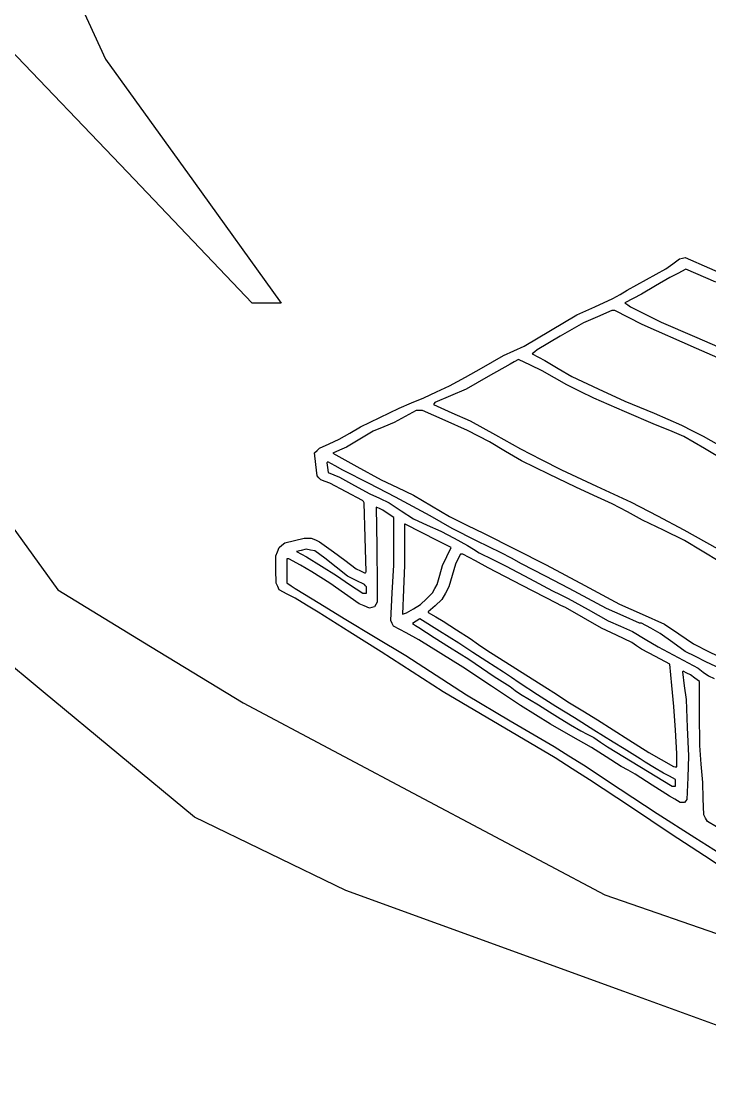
# Model space of a CAD drawing. Extents: x 9 to 136, y 7 to 235.
# Drawn here: x 64.92 to 76.68, y 162.24 to 180.56 of the extents above; entities that cross this region are included whole.
import ezdxf

# ---------------------------------------------------------------- set-up
doc = ezdxf.new("R2010")
doc.units = 0

msp = doc.modelspace()

# ---------------------------------------------------------------- linework, layer by layer
at = {"layer": 'Layer 1'}
for p, q in [((65.694633, 181.35391), (66.360716, 179.91637)), ((66.732535, 177.98068), (64.600437, 180.21724)), ((66.360716, 179.91637), (67.861003, 177.83023)), ((68.864635, 175.74412), (66.732535, 177.98068)), ((67.861003, 177.83023), (69.361289, 175.74412)), ((75.934989, 176.33089), (76.053371, 176.41679)), ((76.053371, 176.41679), (76.171751, 176.50269)), ((76.171751, 176.50269), (76.220351, 176.51399)), ((76.220351, 176.51399), (76.268951, 176.52529)), ((76.268951, 176.52529), (77.232036, 176.09991)), ((75.604872, 176.14818), (75.934989, 176.33089)), ((76.139423, 176.25212), (76.002698, 176.17892)), ((76.276136, 176.32522), (76.139423, 176.25212)), ((76.788616, 176.10079), (76.276136, 176.32522)), ((75.274796, 175.96545), (75.604872, 176.14818)), ((75.760644, 176.03874), (75.51855, 175.89856)), ((76.002698, 176.17892), (75.760644, 176.03874)), ((75.032634, 175.81985), (75.153714, 175.89265)), ((75.153714, 175.89265), (75.274796, 175.96545)), ((75.377614, 175.82296), (75.23669, 175.74736)), ((75.51855, 175.89856), (75.377614, 175.82296)), ((69.112962, 175.74412), (68.864635, 175.74412)), ((69.361289, 175.74412), (69.112962, 175.74412)), ((74.416471, 175.54119), (74.724546, 175.68051)), ((74.724546, 175.68051), (75.032634, 175.81985)), ((75.23669, 175.74736), (75.28529, 175.71236)), ((75.28529, 175.71236), (75.33389, 175.67726)), ((75.33389, 175.67726), (75.594071, 175.54846)), ((73.965328, 175.27322), (74.416471, 175.54119)), ((74.769944, 175.51071), (74.527863, 175.4054)), ((75.012024, 175.61602), (74.769944, 175.51071)), ((75.039554, 175.61619), (75.012024, 175.61602)), ((75.067084, 175.61639), (75.039554, 175.61619)), ((75.299621, 175.49669), (75.067084, 175.61639)), ((75.532185, 175.37712), (75.299621, 175.49669)), ((75.594071, 175.54846), (75.854253, 175.41965)), ((73.514184, 175.00526), (73.965328, 175.27322)), ((74.527863, 175.4054), (74.131753, 175.17532)), ((76.460445, 174.96773), (75.532185, 175.37712)), ((75.854253, 175.41965), (76.423724, 175.1733)), ((74.131753, 175.17532), (73.735642, 174.94523)), ((76.423724, 175.1733), (76.993168, 174.92695)), ((73.162077, 174.84646), (73.338138, 174.92586)), ((73.338138, 174.92586), (73.514184, 175.00526)), ((73.694602, 174.90963), (73.653702, 174.87403)), ((73.735642, 174.94523), (73.694602, 174.90963)), ((77.388703, 174.55836), (76.460445, 174.96773)), ((72.787969, 174.62923), (72.97503, 174.73785)), ((72.97503, 174.73785), (73.162077, 174.84646)), ((73.346535, 174.73715), (73.273365, 174.69775)), ((73.419705, 174.77655), (73.346535, 174.73715)), ((73.62175, 174.68135), (73.419705, 174.77655)), ((73.653702, 174.87403), (73.760746, 174.81883)), ((73.760746, 174.81883), (73.86779, 174.76363)), ((73.86779, 174.76363), (74.097426, 174.627)), ((72.512885, 174.47853), (72.787969, 174.62923)), ((73.273365, 174.69775), (72.899243, 174.48593)), ((73.823753, 174.58645), (73.62175, 174.68135)), ((74.032817, 174.46589), (73.823753, 174.58645)), ((74.097426, 174.627), (74.327088, 174.49038)), ((72.237801, 174.32784), (72.512885, 174.47853)), ((72.899243, 174.48593), (72.525135, 174.2741)), ((74.241894, 174.34533), (74.032817, 174.46589)), ((74.327088, 174.49038), (74.781957, 174.27865)), ((71.797672, 174.125), (72.017723, 174.22642)), ((72.017723, 174.22642), (72.237801, 174.32784)), ((72.525135, 174.2741), (72.256475, 174.15851)), ((74.472542, 174.23017), (74.241894, 174.34533)), ((74.703175, 174.11517), (74.472542, 174.23017)), ((74.781957, 174.27865), (75.23684, 174.06693)), ((71.379545, 173.9488), (71.588595, 174.0369)), ((71.588595, 174.0369), (71.797672, 174.125)), ((71.976979, 174.02565), (71.966169, 174.00855)), ((71.966169, 174.00855), (72.280291, 173.86993)), ((71.987789, 174.04265), (71.976979, 174.02565)), ((72.256475, 174.15851), (71.987789, 174.04265)), ((75.232435, 173.88789), (74.703175, 174.11517)), ((75.23684, 174.06693), (75.487587, 173.96475)), ((71.049454, 173.78796), (71.379545, 173.9488)), ((71.666946, 173.90552), (71.479898, 173.80453)), ((71.723376, 173.90556), (71.666946, 173.90552)), ((71.779806, 173.90559), (71.723376, 173.90556)), ((72.163688, 173.73564), (71.779806, 173.90559)), ((72.280291, 173.86993), (72.59444, 173.73132)), ((75.761694, 173.66065), (75.232435, 173.88789)), ((75.487587, 173.96475), (75.738347, 173.86258)), ((75.738347, 173.86258), (75.971585, 173.75921)), ((70.536123, 173.52114), (70.719337, 173.6271)), ((70.719337, 173.6271), (71.049454, 173.78796)), ((71.113713, 173.62964), (70.934603, 173.55574)), ((71.292824, 173.70354), (71.113713, 173.62964)), ((71.479898, 173.80453), (71.292824, 173.70354)), ((72.547542, 173.56571), (72.163688, 173.73564)), ((72.59444, 173.73132), (73.022812, 173.49139)), ((76.003086, 173.56275), (75.761694, 173.66065)), ((75.971585, 173.75921), (76.204811, 173.65585)), ((76.204811, 173.65585), (76.389713, 173.56095)), ((70.352896, 173.41518), (70.536123, 173.52114)), ((70.934603, 173.55574), (70.706345, 173.41912)), ((72.734589, 173.46741), (72.547542, 173.56571)), ((72.921651, 173.36921), (72.734589, 173.46741)), ((73.022812, 173.49139), (73.45117, 173.25145)), ((76.244478, 173.46475), (76.003086, 173.56275)), ((76.596598, 173.25574), (76.244478, 173.46475)), ((76.389713, 173.56095), (76.5746, 173.46605)), ((76.5746, 173.46605), (76.926706, 173.27118)), ((69.974356, 173.22318), (70.015126, 173.26348)), ((70.015126, 173.26348), (70.184004, 173.33948)), ((70.184004, 173.33948), (70.352896, 173.41518)), ((70.4781, 173.28235), (70.360664, 173.22935)), ((70.706345, 173.41912), (70.4781, 173.28235)), ((73.196749, 173.20748), (72.921651, 173.36921)), ((69.933586, 173.18278), (69.974356, 173.22318)), ((69.954636, 172.98562), (69.933586, 173.18278)), ((70.360664, 173.22935), (70.243227, 173.17625)), ((70.243227, 173.17625), (70.656995, 172.94929)), ((73.471832, 173.04575), (73.196749, 173.20748)), ((73.45117, 173.25145), (73.803277, 173.07098)), ((76.948691, 173.04676), (76.596598, 173.25574)), ((63.950527, 173.0425), (65.542572, 170.84289)), ((69.975686, 172.7885), (69.954636, 172.98562)), ((70.150253, 173.01947), (70.140853, 173.01047)), ((70.140853, 173.01047), (70.152993, 172.93007)), ((70.159653, 173.02847), (70.150253, 173.01947)), ((70.152993, 172.93007), (70.165133, 172.84967)), ((70.286539, 172.95887), (70.159653, 173.02847)), ((70.413289, 172.88927), (70.286539, 172.95887)), ((70.656995, 172.94929), (71.070761, 172.72231)), ((73.933965, 172.81982), (73.471832, 173.04575)), ((73.803277, 173.07098), (74.155383, 172.8905)), ((70.006336, 172.7553), (69.975686, 172.7885)), ((70.036986, 172.7224), (70.006336, 172.7553)), ((70.114066, 172.6939), (70.036986, 172.7224)), ((70.165133, 172.84967), (70.262053, 172.80757)), ((70.262053, 172.80757), (70.358973, 172.76547)), ((70.358973, 172.76547), (70.617211, 172.62401)), ((70.864432, 172.65835), (70.413289, 172.88927)), ((71.070761, 172.72231), (71.347896, 172.59009)), ((74.396109, 172.59391), (73.933965, 172.81982)), ((74.155383, 172.8905), (74.749569, 172.6145)), ((70.191146, 172.6652), (70.114066, 172.6939)), ((70.472332, 172.51721), (70.191146, 172.6652)), ((70.617211, 172.62401), (70.875462, 172.48255)), ((71.315563, 172.42746), (70.864432, 172.65835)), ((71.347896, 172.59009), (71.625033, 172.45788)), ((74.707342, 172.45358), (74.396109, 172.59391)), ((74.749569, 172.6145), (75.343756, 172.3385)), ((70.753517, 172.36923), (70.472332, 172.51721)), ((70.767427, 172.34903), (70.753517, 172.36923)), ((70.781337, 172.32883), (70.767427, 172.34903)), ((70.875462, 172.48255), (71.040508, 172.40565)), ((71.040508, 172.40565), (71.205553, 172.32875)), ((71.61265, 172.26599), (71.315563, 172.42746)), ((71.625033, 172.45788), (71.931082, 172.27496)), ((75.018603, 172.31327), (74.707342, 172.45358)), ((70.796867, 171.73755), (70.781337, 172.32883)), ((71.042229, 172.22884), (70.984719, 172.25564)), ((70.984719, 172.25564), (70.994119, 171.58346)), ((71.099739, 172.20194), (71.042229, 172.22884)), ((71.193149, 172.14114), (71.099739, 172.20194)), ((71.205553, 172.32875), (71.414616, 172.19127)), ((71.414616, 172.19127), (71.623694, 172.05379)), ((71.909736, 172.10449), (71.61265, 172.26599)), ((71.931082, 172.27496), (72.237159, 172.09205)), ((75.279514, 172.17294), (75.018603, 172.31327)), ((75.54045, 172.03262), (75.279514, 172.17294)), ((75.343756, 172.3385), (75.794887, 172.10396)), ((71.286559, 172.08034), (71.193149, 172.14114)), ((71.287018, 171.6727), (71.286559, 172.08034)), ((71.623694, 172.05379), (71.857405, 171.94902)), ((72.096797, 171.99616), (71.909736, 172.10449)), ((72.283858, 171.88783), (72.096797, 171.99616)), ((72.237159, 172.09205), (72.534327, 171.9466)), ((75.898672, 171.85957), (75.54045, 172.03262)), ((75.794887, 172.10396), (76.246016, 171.86943)), ((71.475398, 171.9616), (71.468698, 171.96161)), ((71.468698, 171.96161), (71.468698, 171.61278)), ((71.482098, 171.96158), (71.475398, 171.9616)), ((71.761988, 171.82055), (71.482098, 171.96158)), ((72.04185, 171.67953), (71.761988, 171.82055)), ((71.857405, 171.94902), (72.091143, 171.84425)), ((72.091143, 171.84425), (72.318848, 171.72212)), ((72.701984, 171.68087), (72.283858, 171.88783)), ((72.534327, 171.9466), (72.831508, 171.80117)), ((72.831508, 171.80117), (73.360605, 171.53441)), ((76.256906, 171.68654), (75.898672, 171.85957)), ((76.246016, 171.86943), (76.63114, 171.65259)), ((69.373954, 171.60376), (69.422824, 171.64456)), ((69.422824, 171.64456), (69.587437, 171.68516)), ((69.587437, 171.68516), (69.752037, 171.72576)), ((69.752037, 171.72576), (69.813997, 171.72576)), ((69.813997, 171.72576), (69.875957, 171.72576)), ((69.875957, 171.72576), (69.946287, 171.69346)), ((69.946287, 171.69346), (70.016607, 171.66106)), ((70.016607, 171.66106), (70.137688, 171.57616)), ((70.812397, 171.14629), (70.796867, 171.73755)), ((71.28749, 171.26504), (71.287018, 171.6727)), ((71.468698, 171.61278), (71.468698, 171.26396)), ((72.155372, 171.62343), (72.04185, 171.67953)), ((72.268894, 171.56733), (72.155372, 171.62343)), ((72.318848, 171.72212), (72.546566, 171.6)), ((73.120112, 171.4739), (72.701984, 171.68087)), ((76.55888, 171.50177), (76.256906, 171.68654)), ((76.63114, 171.65259), (77.016263, 171.43579)), ((69.268944, 171.42106), (69.297014, 171.49206)), ((69.297014, 171.49206), (69.325084, 171.56296)), ((69.325084, 171.56296), (69.373954, 171.60376)), ((69.704554, 171.5161), (69.621944, 171.4986)), ((69.621944, 171.4986), (69.709414, 171.4513)), ((69.787164, 171.5336), (69.704554, 171.5161)), ((69.709414, 171.4513), (69.796884, 171.404)), ((69.861144, 171.5207), (69.787164, 171.5336)), ((69.935114, 171.5078), (69.861144, 171.5207)), ((70.022314, 171.4445), (69.935114, 171.5078)), ((70.109514, 171.3812), (70.022314, 171.4445)), ((70.137688, 171.57616), (70.258768, 171.49126)), ((70.258768, 171.49126), (70.450473, 171.34678)), ((70.994119, 171.58346), (71.003519, 170.91129)), ((72.193434, 171.41154), (72.268894, 171.56733)), ((72.42514, 171.44988), (72.38356, 171.36358)), ((72.44688, 171.44988), (72.42514, 171.44988)), ((72.46861, 171.44988), (72.44688, 171.44988)), ((72.684206, 171.33472), (72.46861, 171.44988)), ((72.546566, 171.6), (72.646326, 171.5365)), ((72.646326, 171.5365), (72.746086, 171.473)), ((72.746086, 171.473), (72.977165, 171.36012)), ((73.296158, 171.3805), (73.120112, 171.4739)), ((73.360605, 171.53441), (73.889689, 171.26761)), ((76.860852, 171.31701), (76.55888, 171.50177)), ((65.292706, 169.09793), (62.70664, 171.24441)), ((69.272944, 171.18902), (69.268944, 171.42106)), ((69.476342, 171.3719), (69.458792, 171.3719)), ((69.458792, 171.3719), (69.458792, 171.16637)), ((69.493892, 171.3719), (69.476342, 171.3719)), ((69.689201, 171.26115), (69.493892, 171.3719)), ((69.884536, 171.15041), (69.689201, 171.26115)), ((69.796884, 171.404), (70.050855, 171.24366)), ((70.050855, 171.24366), (70.304828, 171.08334)), ((70.303702, 171.22796), (70.109514, 171.3812)), ((70.450473, 171.34678), (70.642177, 171.20229)), ((71.26076, 170.78989), (71.28749, 171.26504)), ((71.468698, 171.26396), (71.451288, 170.84393)), ((72.072764, 171.09415), (72.117844, 171.25575)), ((72.117844, 171.25575), (72.193434, 171.41154)), ((72.34198, 171.27728), (72.28474, 171.08366)), ((72.38356, 171.36358), (72.34198, 171.27728)), ((72.899789, 171.21956), (72.684206, 171.33472)), ((72.977165, 171.36012), (73.208231, 171.24723)), ((73.208231, 171.24723), (73.604356, 171.0368)), ((73.472204, 171.2871), (73.296158, 171.3805)), ((73.879343, 171.07655), (73.472204, 171.2871)), ((73.889689, 171.26761), (74.219779, 171.09011)), ((69.275644, 170.95696), (69.272944, 171.18902)), ((69.458792, 171.16637), (69.458792, 170.96091)), ((70.040105, 171.05151), (69.884536, 171.15041)), ((70.497904, 171.07471), (70.303702, 171.22796)), ((70.304828, 171.08334), (70.531089, 170.93294)), ((70.642498, 171.00321), (70.497904, 171.07471)), ((70.642177, 171.20229), (70.719117, 171.16519)), ((70.719117, 171.16519), (70.796197, 171.12829)), ((70.796197, 171.12829), (70.804297, 171.13729)), ((70.804297, 171.13729), (70.812397, 171.14629)), ((72.027544, 170.93256), (72.072764, 171.09415)), ((72.28474, 171.08366), (72.2275, 170.89004)), ((73.482975, 170.91481), (72.899789, 171.21956)), ((74.286456, 170.86601), (73.879343, 171.07655)), ((74.219779, 171.09011), (74.549882, 170.91259)), ((69.302374, 170.89906), (69.275644, 170.95696)), ((69.329104, 170.84116), (69.302374, 170.89906)), ((69.458792, 170.96091), (69.530332, 170.91091)), ((69.530332, 170.91091), (69.601872, 170.86091)), ((70.195688, 170.95261), (70.040105, 171.05151)), ((70.44549, 170.77842), (70.195688, 170.95261)), ((70.531089, 170.93294), (70.757336, 170.78257)), ((70.787107, 170.93171), (70.642498, 171.00321)), ((70.803307, 170.91101), (70.787107, 170.93171)), ((70.819377, 170.89031), (70.803307, 170.91101)), ((70.819715, 170.83631), (70.819377, 170.89031)), ((71.003519, 170.91129), (71.002219, 170.76926)), ((71.986774, 170.86116), (72.027544, 170.93256)), ((72.2275, 170.89004), (72.16891, 170.78199)), ((74.066133, 170.61007), (73.482975, 170.91481)), ((73.604356, 171.0368), (74.000467, 170.82638)), ((74.549882, 170.91259), (74.846969, 170.75521)), ((65.542572, 170.84289), (67.127814, 169.87456)), ((69.463954, 170.76876), (69.329104, 170.84116)), ((69.598802, 170.69636), (69.463954, 170.76876)), ((69.796878, 170.57836), (69.598802, 170.69636)), ((69.601872, 170.86091), (70.019986, 170.60648)), ((70.695319, 170.60424), (70.44549, 170.77842)), ((70.757336, 170.78257), (70.788656, 170.78257)), ((70.788656, 170.78257), (70.820106, 170.78257)), ((70.820106, 170.78257), (70.819715, 170.83631)), ((71.002219, 170.76926), (71.000919, 170.62724)), ((71.23403, 170.31477), (71.26076, 170.78989)), ((71.451288, 170.84393), (71.433878, 170.42393)), ((71.844896, 170.68942), (71.946004, 170.78976)), ((71.946004, 170.78976), (71.986774, 170.86116)), ((72.16891, 170.78199), (72.11019, 170.67381)), ((74.000467, 170.82638), (74.132616, 170.76068)), ((74.132616, 170.76068), (74.264631, 170.69498)), ((74.264631, 170.69498), (74.6088, 170.50339)), ((74.605558, 170.69356), (74.286456, 170.86601)), ((74.846969, 170.75521), (75.144069, 170.59783)), ((69.994927, 170.46036), (69.796878, 170.57836)), ((70.019986, 170.60648), (70.438126, 170.35205)), ((70.782379, 170.56464), (70.695319, 170.60424)), ((70.869439, 170.52504), (70.782379, 170.56464)), ((70.912229, 170.53774), (70.869439, 170.52504)), ((70.954889, 170.55064), (70.912229, 170.53774)), ((70.977969, 170.58894), (70.954889, 170.55064)), ((71.000919, 170.62724), (70.977969, 170.58894)), ((71.505018, 170.44963), (71.624733, 170.51857)), ((71.624733, 170.51857), (71.743788, 170.58907)), ((71.743788, 170.58907), (71.844896, 170.68942)), ((71.993429, 170.56926), (71.876667, 170.46481)), ((72.11019, 170.67381), (71.993429, 170.56926)), ((74.143073, 170.57537), (74.066133, 170.61007)), ((74.220153, 170.54067), (74.143073, 170.57537)), ((74.528241, 170.36277), (74.220153, 170.54067)), ((74.92466, 170.5211), (74.605558, 170.69356)), ((75.204536, 170.39599), (74.92466, 170.5211)), ((75.144069, 170.59783), (75.529179, 170.42474)), ((70.534108, 170.11981), (69.994927, 170.46036)), ((70.438126, 170.35205), (70.965657, 170.03429)), ((71.433878, 170.42393), (71.469378, 170.43683)), ((71.469378, 170.43683), (71.505018, 170.44963)), ((71.733562, 170.34392), (71.669302, 170.30362)), ((72.066459, 170.13552), (71.733562, 170.34392)), ((71.876667, 170.46481), (71.876667, 170.45981)), ((71.876667, 170.45981), (71.876667, 170.45481)), ((71.876667, 170.45481), (72.003148, 170.38021)), ((72.003148, 170.38021), (72.129628, 170.30551)), ((74.83633, 170.18488), (74.528241, 170.36277)), ((74.6088, 170.50339), (74.952969, 170.31181)), ((75.48444, 170.27103), (75.204536, 170.39599)), ((75.529179, 170.42474), (75.914289, 170.25169)), ((71.25873, 170.26657), (71.23403, 170.31477)), ((71.28343, 170.21827), (71.25873, 170.26657)), ((71.499176, 170.10325), (71.28343, 170.21827)), ((71.669302, 170.30362), (71.604912, 170.26322)), ((71.604912, 170.26322), (71.658362, 170.22862)), ((71.658362, 170.22862), (71.711812, 170.19402)), ((71.711812, 170.19402), (71.975909, 170.02635)), ((72.129628, 170.30551), (72.360694, 170.15769)), ((72.360694, 170.15769), (72.591759, 170.00986)), ((75.09535, 170.06291), (74.83633, 170.18488)), ((74.952969, 170.31181), (75.158982, 170.21981)), ((75.158982, 170.21981), (75.364967, 170.12781)), ((75.50253, 170.27103), (75.48444, 170.27103)), ((75.52062, 170.27103), (75.50253, 170.27103)), ((75.680576, 170.18293), (75.52062, 170.27103)), ((75.840546, 170.09483), (75.680576, 170.18293)), ((75.914289, 170.25169), (76.160985, 170.08582)), ((71.073275, 169.77925), (70.534108, 170.11981)), ((70.965657, 170.03429), (71.493189, 169.71653)), ((71.714921, 169.98824), (71.499176, 170.10325)), ((72.089475, 169.75391), (71.714921, 169.98824)), ((71.975909, 170.02635), (72.239978, 169.8587)), ((72.399357, 169.92711), (72.066459, 170.13552)), ((72.591759, 170.00986), (72.734802, 169.90844)), ((75.354398, 169.94092), (75.09535, 170.06291)), ((75.364967, 170.12781), (75.585018, 169.99572)), ((75.585018, 169.99572), (75.805097, 169.86365)), ((76.053685, 169.94191), (75.840546, 170.09483)), ((76.160985, 170.08582), (76.407683, 169.91991)), ((67.127814, 169.87456), (68.713056, 168.90625)), ((71.601414, 169.43867), (71.073275, 169.77925)), ((72.239978, 169.8587), (72.405037, 169.75674)), ((72.63863, 169.77132), (72.399357, 169.92711)), ((72.734802, 169.90844), (72.877858, 169.80712)), ((72.877858, 169.80712), (73.372994, 169.49608)), ((75.436478, 169.88482), (75.354398, 169.94092)), ((75.518688, 169.82872), (75.436478, 169.88482)), ((75.760769, 169.69863), (75.518688, 169.82872)), ((75.805097, 169.86365), (76.146215, 169.68148)), ((76.266812, 169.78898), (76.053685, 169.94191)), ((76.442872, 169.69888), (76.266812, 169.78898)), ((76.407683, 169.91991), (76.678151, 169.78343)), ((76.678151, 169.78343), (76.948605, 169.64679)), ((71.493189, 169.71653), (72.010975, 169.38059)), ((72.464042, 169.51961), (72.089475, 169.75391)), ((72.405037, 169.75674), (72.570081, 169.65467)), ((72.570081, 169.65467), (72.786447, 169.50589)), ((72.877917, 169.61537), (72.63863, 169.77132)), ((73.021269, 169.52557), (72.877917, 169.61537)), ((76.002849, 169.56856), (75.760769, 169.69863)), ((76.146215, 169.68148), (76.487307, 169.49931)), ((76.618919, 169.60878), (76.442872, 169.69888)), ((76.971038, 169.44347), (76.618919, 169.60878)), ((72.12958, 169.09809), (71.601414, 169.43867)), ((72.959217, 169.19191), (72.464042, 169.51961)), ((72.786447, 169.50589), (73.002827, 169.35712)), ((73.164637, 169.43577), (73.021269, 169.52557)), ((73.296381, 169.34277), (73.164637, 169.43577)), ((73.372994, 169.49608), (73.868143, 169.185)), ((76.038349, 169.20739), (76.002849, 169.56856)), ((76.225288, 169.44271), (76.218588, 169.43771)), ((76.218588, 169.43771), (76.250048, 169.20189)), ((76.231988, 169.44771), (76.225288, 169.44271)), ((76.294478, 169.41811), (76.231988, 169.44771)), ((76.356968, 169.38861), (76.294478, 169.41811)), ((76.487307, 169.49931), (76.575317, 169.43551)), ((76.575317, 169.43551), (76.663327, 169.37171)), ((72.010975, 169.38059), (72.528747, 169.04466)), ((73.002827, 169.35712), (73.138567, 169.27132)), ((73.138567, 169.27132), (73.274307, 169.18582)), ((73.428126, 169.24977), (73.296381, 169.34277)), ((73.743516, 169.04802), (73.428126, 169.24977)), ((76.433908, 169.33051), (76.356968, 169.38861)), ((76.510988, 169.27221), (76.433908, 169.33051)), ((76.513688, 168.72465), (76.510988, 169.27221)), ((76.663327, 169.37171), (76.762397, 169.32721)), ((67.878769, 166.95142), (65.292706, 169.09793)), ((73.086873, 168.53249), (72.12958, 169.09809)), ((73.454367, 168.86421), (72.959217, 169.19191)), ((73.274307, 169.18582), (73.362317, 169.12242)), ((73.362317, 169.12242), (73.450327, 169.05902)), ((73.450327, 169.05902), (73.604398, 168.96602)), ((74.058866, 168.84624), (73.743516, 169.04802)), ((73.868143, 169.185), (74.066205, 169.05462)), ((74.066205, 169.05462), (74.264266, 168.92426)), ((76.073709, 168.8462), (76.038349, 169.20739)), ((76.250048, 169.20189), (76.281498, 168.96607)), ((68.713056, 168.90625), (71.802848, 167.26557)), ((72.528747, 169.04466), (73.276977, 168.60364)), ((73.70888, 168.70482), (73.454367, 168.86421)), ((73.604398, 168.96602), (73.758429, 168.87302)), ((73.758429, 168.87302), (73.945476, 168.75572)), ((74.264266, 168.92426), (74.517348, 168.77214)), ((76.281498, 168.96607), (76.302008, 168.48462)), ((73.963419, 168.54544), (73.70888, 168.70482)), ((73.945476, 168.75572), (74.132551, 168.63857)), ((74.216649, 168.74944), (74.058866, 168.84624)), ((74.374405, 168.65264), (74.216649, 168.74944)), ((74.517348, 168.77214), (74.770417, 168.62002)), ((76.099089, 168.44336), (76.073709, 168.8462)), ((76.517688, 168.1771), (76.513688, 168.72465)), ((74.044167, 167.96686), (73.086873, 168.53249)), ((73.276977, 168.60364), (74.025194, 168.16263)), ((74.314067, 168.34536), (73.963419, 168.54544)), ((74.132551, 168.63857), (74.308611, 168.53532)), ((74.308611, 168.53532), (74.484657, 168.43206)), ((74.704522, 168.44346), (74.374405, 168.65264)), ((74.770417, 168.62002), (75.036916, 168.44883)), ((74.664729, 168.14528), (74.314067, 168.34536)), ((74.484657, 168.43206), (74.594669, 168.37526)), ((74.594669, 168.37526), (74.704817, 168.31846)), ((75.034612, 168.23425), (74.704522, 168.44346)), ((74.704817, 168.31846), (74.822387, 168.23856)), ((75.036916, 168.44883), (75.303429, 168.27762)), ((76.124469, 168.0405), (76.099089, 168.44336)), ((76.302008, 168.48462), (76.322518, 168.00315)), ((74.025194, 168.16263), (74.278263, 168.00493)), ((74.917797, 167.9833), (74.664729, 168.14528)), ((74.822387, 168.23856), (74.939959, 168.15856)), ((74.939959, 168.15856), (75.493501, 167.82174)), ((75.221672, 168.12236), (75.034612, 168.23425)), ((75.303429, 168.27762), (75.475655, 168.16943)), ((75.475655, 168.16943), (75.647895, 168.06138)), ((76.542388, 167.86266), (76.517688, 168.1771)), ((74.338176, 167.78057), (74.044167, 167.96686)), ((74.278263, 168.00493), (74.531357, 167.84723)), ((75.170879, 167.82132), (74.917797, 167.9833)), ((75.408733, 168.01047), (75.221672, 168.12236)), ((75.496743, 167.95207), (75.408733, 168.01047)), ((75.584753, 167.89367), (75.496743, 167.95207)), ((75.647895, 168.06138), (75.858349, 167.93954)), ((76.124064, 167.92761), (76.124469, 168.0405)), ((76.322518, 168.00315), (76.310378, 167.62978)), ((74.632186, 167.59425), (74.338176, 167.78057)), ((74.531357, 167.84723), (75.158548, 167.43141)), ((75.291959, 167.75612), (75.170879, 167.82132)), ((75.493501, 167.82174), (76.047058, 167.48493)), ((75.741227, 167.80017), (75.584753, 167.89367)), ((75.897687, 167.70667), (75.741227, 167.80017)), ((75.858349, 167.93954), (76.068829, 167.8177)), ((76.068829, 167.8177), (76.096359, 167.8167)), ((76.096359, 167.8167), (76.123899, 167.8157)), ((76.123899, 167.8157), (76.124064, 167.92761)), ((76.567228, 167.54826), (76.542388, 167.86266)), ((75.331281, 167.12972), (74.632186, 167.59425)), ((75.413041, 167.69092), (75.291959, 167.75612)), ((75.705659, 167.50304), (75.413041, 167.69092)), ((75.999736, 167.65287), (75.897687, 167.70667)), ((76.101784, 167.59937), (75.999736, 167.65287)), ((76.101784, 167.53997), (76.101784, 167.59937)), ((76.310378, 167.62978), (76.298238, 167.2564)), ((75.158548, 167.43141), (75.785724, 167.01561)), ((75.998278, 167.3152), (75.705659, 167.50304)), ((76.047058, 167.48493), (76.074598, 167.48393)), ((76.074598, 167.48393), (76.102128, 167.48293)), ((76.102128, 167.48293), (76.101784, 167.53997)), ((76.575328, 167.27063), (76.567228, 167.54826)), ((71.802848, 167.26557), (74.892635, 165.62486)), ((76.089668, 167.2612), (75.998278, 167.3152)), ((76.181058, 167.2072), (76.089668, 167.2612)), ((76.276498, 167.2318), (76.254758, 167.2072)), ((76.298238, 167.2564), (76.276498, 167.2318)), ((76.583428, 166.99301), (76.575328, 167.27063)), ((76.030378, 166.66519), (75.331281, 167.12972)), ((76.217908, 167.2072), (76.181058, 167.2072)), ((76.254758, 167.2072), (76.217908, 167.2072)), ((69.172265, 166.32473), (67.878769, 166.95142)), ((75.785724, 167.01561), (76.434917, 166.60667)), ((76.616228, 166.93641), (76.583428, 166.99301)), ((76.649028, 166.87981), (76.616228, 166.93641)), ((76.799805, 166.78731), (76.649028, 166.87981)), ((76.598418, 166.29181), (76.030378, 166.66519)), ((76.434917, 166.60667), (77.084123, 166.19775)), ((70.465762, 165.69805), (69.172265, 166.32473)), ((77.166431, 165.91844), (76.598418, 166.29181)), ((75.221347, 163.97143), (70.465762, 165.69805)), ((74.892635, 165.62486), (78.685932, 164.30997)), ((79.976933, 162.24481), (75.221347, 163.97143))]:
    msp.add_line(p, q, dxfattribs=at)

doc.saveas('drawing.dxf')
